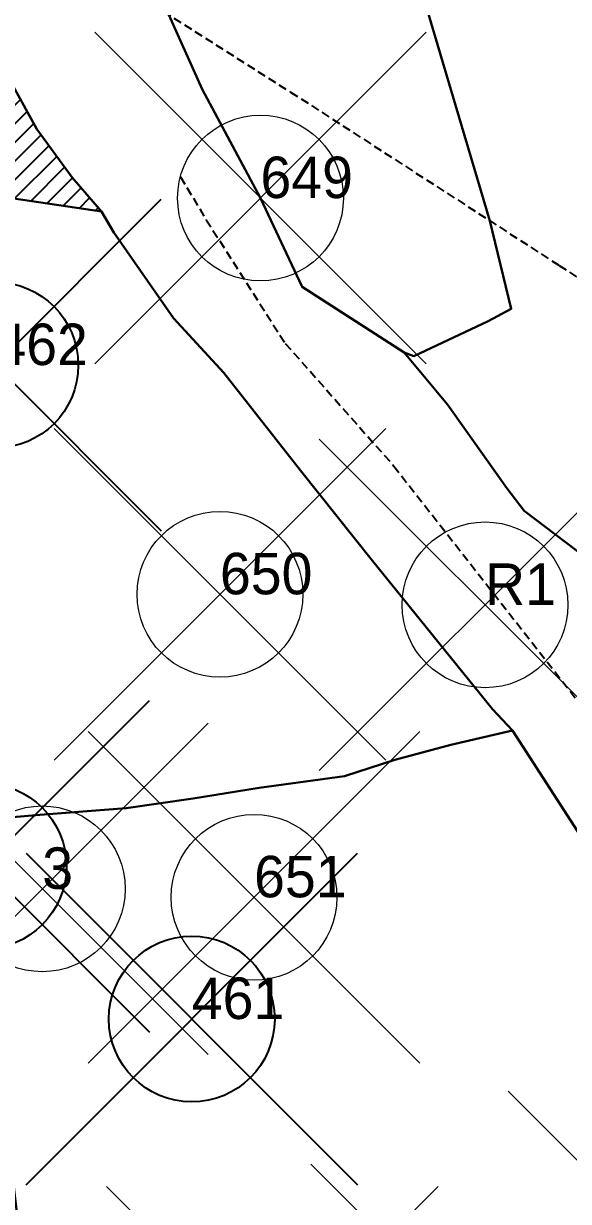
# Model space of a CAD drawing. Header units: millimetres. Extents: x -7 to 1322, y -2814 to 707.
# Drawn here: x 731.2 to 764, y 488.3 to 559.3 of the extents above; entities that cross this region are included whole.
import ezdxf

# ---------------------------------------------------------------- set-up
doc = ezdxf.new("R2010")
doc.units = ezdxf.units.MM
doc.header["$PDMODE"] = 35
doc.header["$PDSIZE"] = 10
doc.linetypes.add('ACAD_ISO02W100', pattern=[15, 12, -3])
doc.linetypes.add('DASHED', pattern=[0.75, 0.5, -0.25])
for name, color, linetype in [('Image', 7, 'Continuous'), ('Line_Road', 250, 'ACAD_ISO02W100'), ('Sym_Hatch', 1, 'Continuous'), ('Sym_Tree_1', 2, 'Continuous'), ('Text_Survey_No_Old', 5, 'Continuous')]:
    doc.layers.add(name, color=color, linetype=linetype)
for name, color, linetype, lineweight in [('Line_Vahivat', 250, 'ACAD_ISO02W100', 25), ('Poly_Survey_Bndry', 250, 'Continuous', 30), ('Text_Survey_No', 250, 'Continuous', 0)]:
    doc.layers.add(name, color=color, linetype=linetype, lineweight=lineweight)
doc.layers.add('Text_Chalta_No', color=5, linetype='Continuous', lineweight=0, true_color=0x0000ff)
doc.styles.get("Standard").update_dxf_attribs({"font": 'SakalBharati.ttf'})
picture_1 = doc.add_image_def('image1.jpg', size_in_pixel=(14518, 11021))

msp = doc.modelspace()

# ---------------------------------------------------------------- hatches: boundary and pattern name
at = {"layer": 'Sym_Hatch', "transparency": 33554687}
h = msp.add_hatch(dxfattribs=at)
h.set_pattern_fill('ANSI31', color=0, scale=0.25, style=0)
h.paths.add_polyline_path([(735.851, 547.986), (734.086, 550.029), (731.964, 552.944), (727.145, 561.67), (722.445, 570.237), (721.95, 571.188), (720.572, 572.051), (714.876, 570.905), (714.786, 564.052), (714.928, 562.725), (714.387, 557.185), (714.258, 555.265), (713.227, 553.281), (712.403, 551.491), (725.124, 549.57)])

# ---------------------------------------------------------------- linework, layer by layer
at = {"layer": 'Line_Road', "linetype": 'DASHED'}
msp.add_lwpolyline([(740.631, 550.07), (742.178, 547.474), (746.944, 540.029), (753.496, 532.633), (765.508, 517.295), (776.18, 506.276), (781.541, 499.624), (786.951, 486.619), (801.395, 461.851), (807.153, 450.236)], dxfattribs=at)
at = {"layer": 'Line_Vahivat', "linetype": 'DASHED'}
msp.add_lwpolyline([(653.18, 610.247), (673.705, 598.611), (702.829, 582.769), (710.993, 578.047), (726.923, 568.075), (747.266, 555.189), (763.461, 544.731), (775.949, 536.655), (798.852, 521.74), (807.166, 516.444)], dxfattribs=at)
at = {"layer": 'Poly_Survey_Bndry'}
for points in [[(739.911, 559.848), (741.938, 555.358), (745.448, 548.795), (747.955, 543.432), (754.125, 539.486), (754.692, 539.268), (759.183, 541.361), (760.578, 542.124), (759.288, 547.426), (754.603, 563.231), (751.411, 572.746), (746.412, 579.009), (745.129, 587.805), (737.953, 592.63), (726.337, 599.07), (710.878, 608.313), (704.136, 617.008), (709.187, 608.403), (715.269, 599.34), (718.895, 592.921), (726.084, 580.494), (732.979, 571.859), (735.206, 569.07)], [(714.876, 570.905), (714.786, 564.052), (714.928, 562.725), (714.387, 557.185), (714.258, 555.265), (713.227, 553.281), (712.403, 551.491), (712.918, 551.413), (725.124, 549.57), (735.851, 547.986), (734.086, 550.029), (731.964, 552.944), (727.145, 561.67), (722.445, 570.237), (721.413, 572.22)]]:
    msp.add_lwpolyline(points, close=True, dxfattribs=at)
for points in [[(754.125, 539.486), (754.692, 539.268), (759.183, 541.361), (760.578, 542.124), (759.288, 547.426), (754.603, 563.231), (751.411, 572.746), (746.412, 579.009), (745.129, 587.805)], [(735.851, 547.986), (734.086, 550.029), (731.964, 552.944), (727.145, 561.67), (722.445, 570.237), (721.413, 572.22), (714.876, 570.905)], [(776.236, 518.652), (761.363, 529.937), (760.315, 531.307), (756.739, 536.337), (754.125, 539.486), (754.692, 539.268), (759.183, 541.361), (760.578, 542.124), (759.288, 547.426), (754.603, 563.231)], [(727.145, 561.67), (731.964, 552.944), (734.086, 550.029), (735.851, 547.986), (736.593, 546.727), (740.206, 541.546), (743.242, 538.246), (747.859, 532.362), (752.213, 526.904), (759.443, 517.962), (760.66, 516.683), (766.44, 507.715)], [(739.911, 559.848), (741.938, 555.358), (745.448, 548.795), (747.955, 543.432), (754.125, 539.486)], [(776.236, 518.652), (761.363, 529.937), (760.315, 531.307), (756.739, 536.337), (754.125, 539.486), (747.955, 543.432), (745.448, 548.795), (741.938, 555.358), (739.911, 559.848)], [(725.124, 549.57), (735.851, 547.986)], [(725.124, 549.57), (735.851, 547.986), (736.593, 546.727), (740.206, 541.546), (743.242, 538.246), (747.859, 532.362), (752.213, 526.904), (759.443, 517.962), (760.66, 516.683), (756.933, 515.807), (753.557, 514.901), (750.519, 513.921), (745.373, 513.213), (741.396, 512.587), (737.353, 511.986), (732.132, 511.591), (729.083, 511.329)], [(735.851, 547.986), (736.593, 546.727), (740.206, 541.546), (743.242, 538.246), (747.859, 532.362), (752.213, 526.904), (759.443, 517.962), (760.66, 516.683)], [(754.125, 539.486), (756.739, 536.337), (760.315, 531.307), (761.363, 529.937), (776.236, 518.652), (789.008, 509.144), (789.52, 508.62), (789.246, 506.989), (788.984, 505.167), (788.532, 503.881), (790.27, 499.332), (792.485, 493.461), (794.953, 486.134), (796.133, 484.192), (803.261, 470.363), (806.81, 463.23)], [(766.44, 507.715), (760.66, 516.683), (756.933, 515.807), (753.557, 514.901), (750.519, 513.921), (745.373, 513.213), (741.396, 512.587), (737.353, 511.986), (732.132, 511.591), (729.083, 511.329), (729.115, 510.143), (728.856, 508.064), (728.904, 503.578), (728.809, 500.176), (729.579, 497.084), (729.984, 494.086), (730.889, 486.417)], [(760.66, 516.683), (756.933, 515.807), (753.557, 514.901), (750.519, 513.921), (745.373, 513.213), (741.396, 512.587), (737.353, 511.986), (732.132, 511.591), (729.083, 511.329)], [(760.66, 516.683), (766.44, 507.715), (770.494, 501.597), (775.082, 494.429), (775.543, 493.766)]]:
    msp.add_lwpolyline(points, dxfattribs=at)
at = {"layer": 'Sym_Tree_1'}
msp.add_point((728.745, 508.493), dxfattribs=at)
at = {"layer": 'Text_Chalta_No'}
for p in [(732.283, 507.129), (770.386, 484.929), (758.487, 480.53), (746.169, 479.178)]:
    msp.add_point(p, dxfattribs=at)
at = {"layer": 'Text_Survey_No'}
for p in [(745.448, 548.795), (743.004, 524.896), (758.995, 524.259), (745.064, 506.619)]:
    msp.add_point(p, dxfattribs=at)
at = {"layer": 'Text_Survey_No_Old'}
for p in [(729.459, 538.722), (741.305, 499.277)]:
    msp.add_point(p, dxfattribs=at)

# ---------------------------------------------------------------- texts
at = {"layer": 'Text_Chalta_No', "linetype": 'DASHED'}
msp.add_text('3', height=2.5, dxfattribs=at).set_placement((732.283, 507.129))
at = {"layer": 'Text_Survey_No', "linetype": 'DASHED'}
for s, p in [('649', (745.448, 548.795)), ('650', (743.004, 524.896)), ('R1', (758.995, 524.259)), ('651', (745.064, 506.619))]:
    msp.add_text(s, height=2.5, dxfattribs=at).set_placement(p)
at = {"layer": 'Text_Survey_No_Old', "linetype": 'DASHED'}
for s, p in [('462', (729.459, 538.722)), ('461', (741.305, 499.277))]:
    msp.add_text(s, height=2.5, dxfattribs=at).set_placement(p)

# ---------------------------------------------------------------- pictures from other files: only their frames are drawn
at = {"layer": 'Image'}
image = msp.add_image(picture_1, insert=(0, 0), size_in_units=(921.895, 699.835), dxfattribs=at)
image.dxf.flags = 7

doc.saveas('drawing.dxf')
